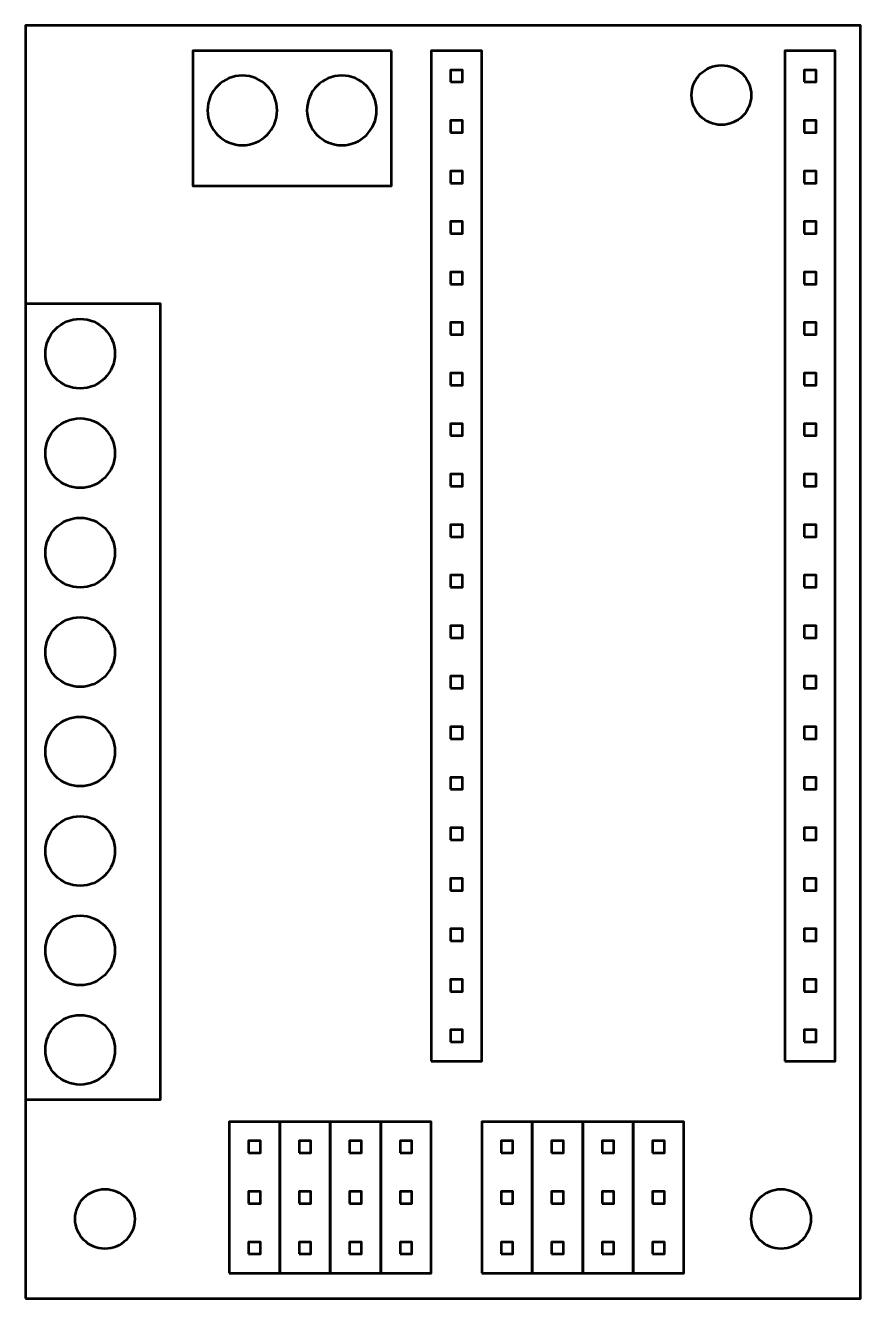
# Model space of a CAD drawing. Header units: centimetres. Extents: x -67 to 67, y -62 to 59.
# Drawn here: x 27.9 to 32.1, y 32.8 to 39.2 of the extents above; entities that cross this region are included whole.
import ezdxf

# ---------------------------------------------------------------- set-up
doc = ezdxf.new("R2010")
doc.units = ezdxf.units.CM
doc.header["$MEASUREMENT"] = 0
doc.layers.add('Layer 1', color=7, linetype='Continuous')

msp = doc.modelspace()

# ---------------------------------------------------------------- linework, layer by layer
at = {"layer": 'Layer 1', "lineweight": 53}
for points in [[(27.9, 32.8), (32.1, 32.8), (32.1, 39.2), (27.9, 39.2), (27.9, 32.8)], [(29.941, 33.993), (30.195, 33.993), (30.195, 39.073), (29.941, 39.073), (29.941, 33.993)], [(31.719, 33.993), (31.973, 33.993), (31.973, 39.073), (31.719, 39.073), (31.719, 33.993)], [(30.038, 38.916), (30.098, 38.916), (30.098, 38.976), (30.038, 38.976), (30.038, 38.916)], [(31.816, 38.916), (31.876, 38.916), (31.876, 38.976), (31.816, 38.976), (31.816, 38.916)], [(30.038, 38.662), (30.098, 38.662), (30.098, 38.722), (30.038, 38.722), (30.038, 38.662)], [(31.816, 38.662), (31.876, 38.662), (31.876, 38.722), (31.816, 38.722), (31.816, 38.662)], [(30.038, 38.408), (30.098, 38.408), (30.098, 38.468), (30.038, 38.468), (30.038, 38.408)], [(31.816, 38.408), (31.876, 38.408), (31.876, 38.468), (31.816, 38.468), (31.816, 38.408)], [(30.038, 38.154), (30.098, 38.154), (30.098, 38.214), (30.038, 38.214), (30.038, 38.154)], [(31.816, 38.154), (31.876, 38.154), (31.876, 38.214), (31.816, 38.214), (31.816, 38.154)], [(30.038, 37.9), (30.098, 37.9), (30.098, 37.96), (30.038, 37.96), (30.038, 37.9)], [(31.816, 37.9), (31.876, 37.9), (31.876, 37.96), (31.816, 37.96), (31.816, 37.9)], [(27.9, 33.8), (28.58, 33.8), (28.58, 37.8), (27.9, 37.8), (27.9, 33.8)], [(30.038, 37.646), (30.098, 37.646), (30.098, 37.706), (30.038, 37.706), (30.038, 37.646)], [(31.816, 37.646), (31.876, 37.646), (31.876, 37.706), (31.816, 37.706), (31.816, 37.646)], [(30.038, 37.392), (30.098, 37.392), (30.098, 37.452), (30.038, 37.452), (30.038, 37.392)], [(31.816, 37.392), (31.876, 37.392), (31.876, 37.452), (31.816, 37.452), (31.816, 37.392)], [(30.038, 37.138), (30.098, 37.138), (30.098, 37.198), (30.038, 37.198), (30.038, 37.138)], [(31.816, 37.138), (31.876, 37.138), (31.876, 37.198), (31.816, 37.198), (31.816, 37.138)], [(30.038, 36.884), (30.098, 36.884), (30.098, 36.944), (30.038, 36.944), (30.038, 36.884)], [(31.816, 36.884), (31.876, 36.884), (31.876, 36.944), (31.816, 36.944), (31.816, 36.884)], [(30.038, 36.63), (30.098, 36.63), (30.098, 36.69), (30.038, 36.69), (30.038, 36.63)], [(31.816, 36.63), (31.876, 36.63), (31.876, 36.69), (31.816, 36.69), (31.816, 36.63)], [(30.038, 36.376), (30.098, 36.376), (30.098, 36.436), (30.038, 36.436), (30.038, 36.376)], [(31.816, 36.376), (31.876, 36.376), (31.876, 36.436), (31.816, 36.436), (31.816, 36.376)], [(30.038, 36.122), (30.098, 36.122), (30.098, 36.182), (30.038, 36.182), (30.038, 36.122)], [(31.816, 36.122), (31.876, 36.122), (31.876, 36.182), (31.816, 36.182), (31.816, 36.122)], [(30.038, 35.868), (30.098, 35.868), (30.098, 35.928), (30.038, 35.928), (30.038, 35.868)], [(31.816, 35.868), (31.876, 35.868), (31.876, 35.928), (31.816, 35.928), (31.816, 35.868)], [(30.038, 35.614), (30.098, 35.614), (30.098, 35.674), (30.038, 35.674), (30.038, 35.614)], [(31.816, 35.614), (31.876, 35.614), (31.876, 35.674), (31.816, 35.674), (31.816, 35.614)], [(30.038, 35.36), (30.098, 35.36), (30.098, 35.42), (30.038, 35.42), (30.038, 35.36)], [(31.816, 35.36), (31.876, 35.36), (31.876, 35.42), (31.816, 35.42), (31.816, 35.36)], [(30.038, 35.106), (30.098, 35.106), (30.098, 35.166), (30.038, 35.166), (30.038, 35.106)], [(31.816, 35.106), (31.876, 35.106), (31.876, 35.166), (31.816, 35.166), (31.816, 35.106)], [(30.038, 34.852), (30.098, 34.852), (30.098, 34.912), (30.038, 34.912), (30.038, 34.852)], [(31.816, 34.852), (31.876, 34.852), (31.876, 34.912), (31.816, 34.912), (31.816, 34.852)], [(30.038, 34.598), (30.098, 34.598), (30.098, 34.658), (30.038, 34.658), (30.038, 34.598)], [(31.816, 34.598), (31.876, 34.598), (31.876, 34.658), (31.816, 34.658), (31.816, 34.598)], [(30.038, 34.344), (30.098, 34.344), (30.098, 34.404), (30.038, 34.404), (30.038, 34.344)], [(31.816, 34.344), (31.876, 34.344), (31.876, 34.404), (31.816, 34.404), (31.816, 34.344)], [(30.038, 34.09), (30.098, 34.09), (30.098, 34.15), (30.038, 34.15), (30.038, 34.09)], [(31.816, 34.09), (31.876, 34.09), (31.876, 34.15), (31.816, 34.15), (31.816, 34.09)], [(28.925, 32.927), (29.179, 32.927), (29.179, 33.689), (28.925, 33.689), (28.925, 32.927)], [(29.179, 32.927), (29.433, 32.927), (29.433, 33.689), (29.179, 33.689), (29.179, 32.927)], [(29.433, 32.927), (29.687, 32.927), (29.687, 33.689), (29.433, 33.689), (29.433, 32.927)], [(29.687, 32.927), (29.941, 32.927), (29.941, 33.689), (29.687, 33.689), (29.687, 32.927)], [(30.195, 32.927), (30.449, 32.927), (30.449, 33.689), (30.195, 33.689), (30.195, 32.927)], [(30.449, 32.927), (30.703, 32.927), (30.703, 33.689), (30.449, 33.689), (30.449, 32.927)], [(30.703, 32.927), (30.957, 32.927), (30.957, 33.689), (30.703, 33.689), (30.703, 32.927)], [(30.957, 32.927), (31.211, 32.927), (31.211, 33.689), (30.957, 33.689), (30.957, 32.927)], [(29.022, 33.532), (29.082, 33.532), (29.082, 33.592), (29.022, 33.592), (29.022, 33.532)], [(29.276, 33.532), (29.336, 33.532), (29.336, 33.592), (29.276, 33.592), (29.276, 33.532)], [(29.53, 33.532), (29.59, 33.532), (29.59, 33.592), (29.53, 33.592), (29.53, 33.532)], [(29.784, 33.532), (29.844, 33.532), (29.844, 33.592), (29.784, 33.592), (29.784, 33.532)], [(30.292, 33.532), (30.352, 33.532), (30.352, 33.592), (30.292, 33.592), (30.292, 33.532)], [(30.546, 33.532), (30.606, 33.532), (30.606, 33.592), (30.546, 33.592), (30.546, 33.532)], [(30.8, 33.532), (30.86, 33.532), (30.86, 33.592), (30.8, 33.592), (30.8, 33.532)], [(31.054, 33.532), (31.114, 33.532), (31.114, 33.592), (31.054, 33.592), (31.054, 33.532)], [(29.022, 33.278), (29.082, 33.278), (29.082, 33.338), (29.022, 33.338), (29.022, 33.278)], [(29.276, 33.278), (29.336, 33.278), (29.336, 33.338), (29.276, 33.338), (29.276, 33.278)], [(29.53, 33.278), (29.59, 33.278), (29.59, 33.338), (29.53, 33.338), (29.53, 33.278)], [(29.784, 33.278), (29.844, 33.278), (29.844, 33.338), (29.784, 33.338), (29.784, 33.278)], [(30.292, 33.278), (30.352, 33.278), (30.352, 33.338), (30.292, 33.338), (30.292, 33.278)], [(30.546, 33.278), (30.606, 33.278), (30.606, 33.338), (30.546, 33.338), (30.546, 33.278)], [(30.8, 33.278), (30.86, 33.278), (30.86, 33.338), (30.8, 33.338), (30.8, 33.278)], [(31.054, 33.278), (31.114, 33.278), (31.114, 33.338), (31.054, 33.338), (31.054, 33.278)], [(29.022, 33.024), (29.082, 33.024), (29.082, 33.084), (29.022, 33.084), (29.022, 33.024)], [(29.276, 33.024), (29.336, 33.024), (29.336, 33.084), (29.276, 33.084), (29.276, 33.024)], [(29.53, 33.024), (29.59, 33.024), (29.59, 33.084), (29.53, 33.084), (29.53, 33.024)], [(29.784, 33.024), (29.844, 33.024), (29.844, 33.084), (29.784, 33.084), (29.784, 33.024)], [(30.292, 33.024), (30.352, 33.024), (30.352, 33.084), (30.292, 33.084), (30.292, 33.024)], [(30.546, 33.024), (30.606, 33.024), (30.606, 33.084), (30.546, 33.084), (30.546, 33.024)], [(30.8, 33.024), (30.86, 33.024), (30.86, 33.084), (30.8, 33.084), (30.8, 33.024)], [(31.054, 33.024), (31.114, 33.024), (31.114, 33.084), (31.054, 33.084), (31.054, 33.024)]]:
    msp.add_lwpolyline(points, close=True, dxfattribs=at)
for centre, major_axis in [((31.4, 38.85), (0, 0.15)), ((28.175, 37.55), (0, 0.175)), ((28.175, 37.05), (0, 0.175)), ((28.175, 36.55), (0, 0.175)), ((28.175, 36.05), (0, 0.175)), ((28.175, 35.55), (0, 0.175)), ((28.175, 35.05), (0, 0.175)), ((28.175, 34.55), (0, 0.175)), ((28.175, 34.05), (0, 0.175)), ((28.3, 33.2), (0, 0.15)), ((31.7, 33.2), (0, 0.15))]:
    msp.add_ellipse(centre, major_axis=major_axis, ratio=1, dxfattribs=at)
for points in [[(29.741, 39.073), (29.741, 39.073), (29.741, 38.393), (29.741, 38.393), (29.741, 38.393), (29.741, 38.393), (28.741, 38.393), (28.741, 38.393), (28.741, 38.393), (28.741, 38.393), (28.741, 39.073), (28.741, 39.073), (28.741, 39.073), (28.741, 39.073), (29.741, 39.073), (29.741, 39.073)], [(29.166, 38.773), (29.166, 38.67635), (29.08765, 38.598), (28.991, 38.598), (28.991, 38.598), (28.89435, 38.598), (28.816, 38.67635), (28.816, 38.773), (28.816, 38.773), (28.816, 38.86965), (28.89435, 38.948), (28.991, 38.948), (28.991, 38.948), (29.08765, 38.948), (29.166, 38.86965), (29.166, 38.773)], [(29.666, 38.773), (29.666, 38.67635), (29.58765, 38.598), (29.491, 38.598), (29.491, 38.598), (29.39435, 38.598), (29.316, 38.67635), (29.316, 38.773), (29.316, 38.773), (29.316, 38.86965), (29.39435, 38.948), (29.491, 38.948), (29.491, 38.948), (29.58765, 38.948), (29.666, 38.86965), (29.666, 38.773)]]:
    msp.add_open_spline(points, degree=3, knots=[0, 0, 0, 0, 0.2, 0.2, 0.2, 0.2, 0.4, 0.4, 0.4, 0.4, 0.6, 0.6, 0.6, 0.6, 1, 1, 1, 1], dxfattribs=at)

doc.saveas('drawing.dxf')
